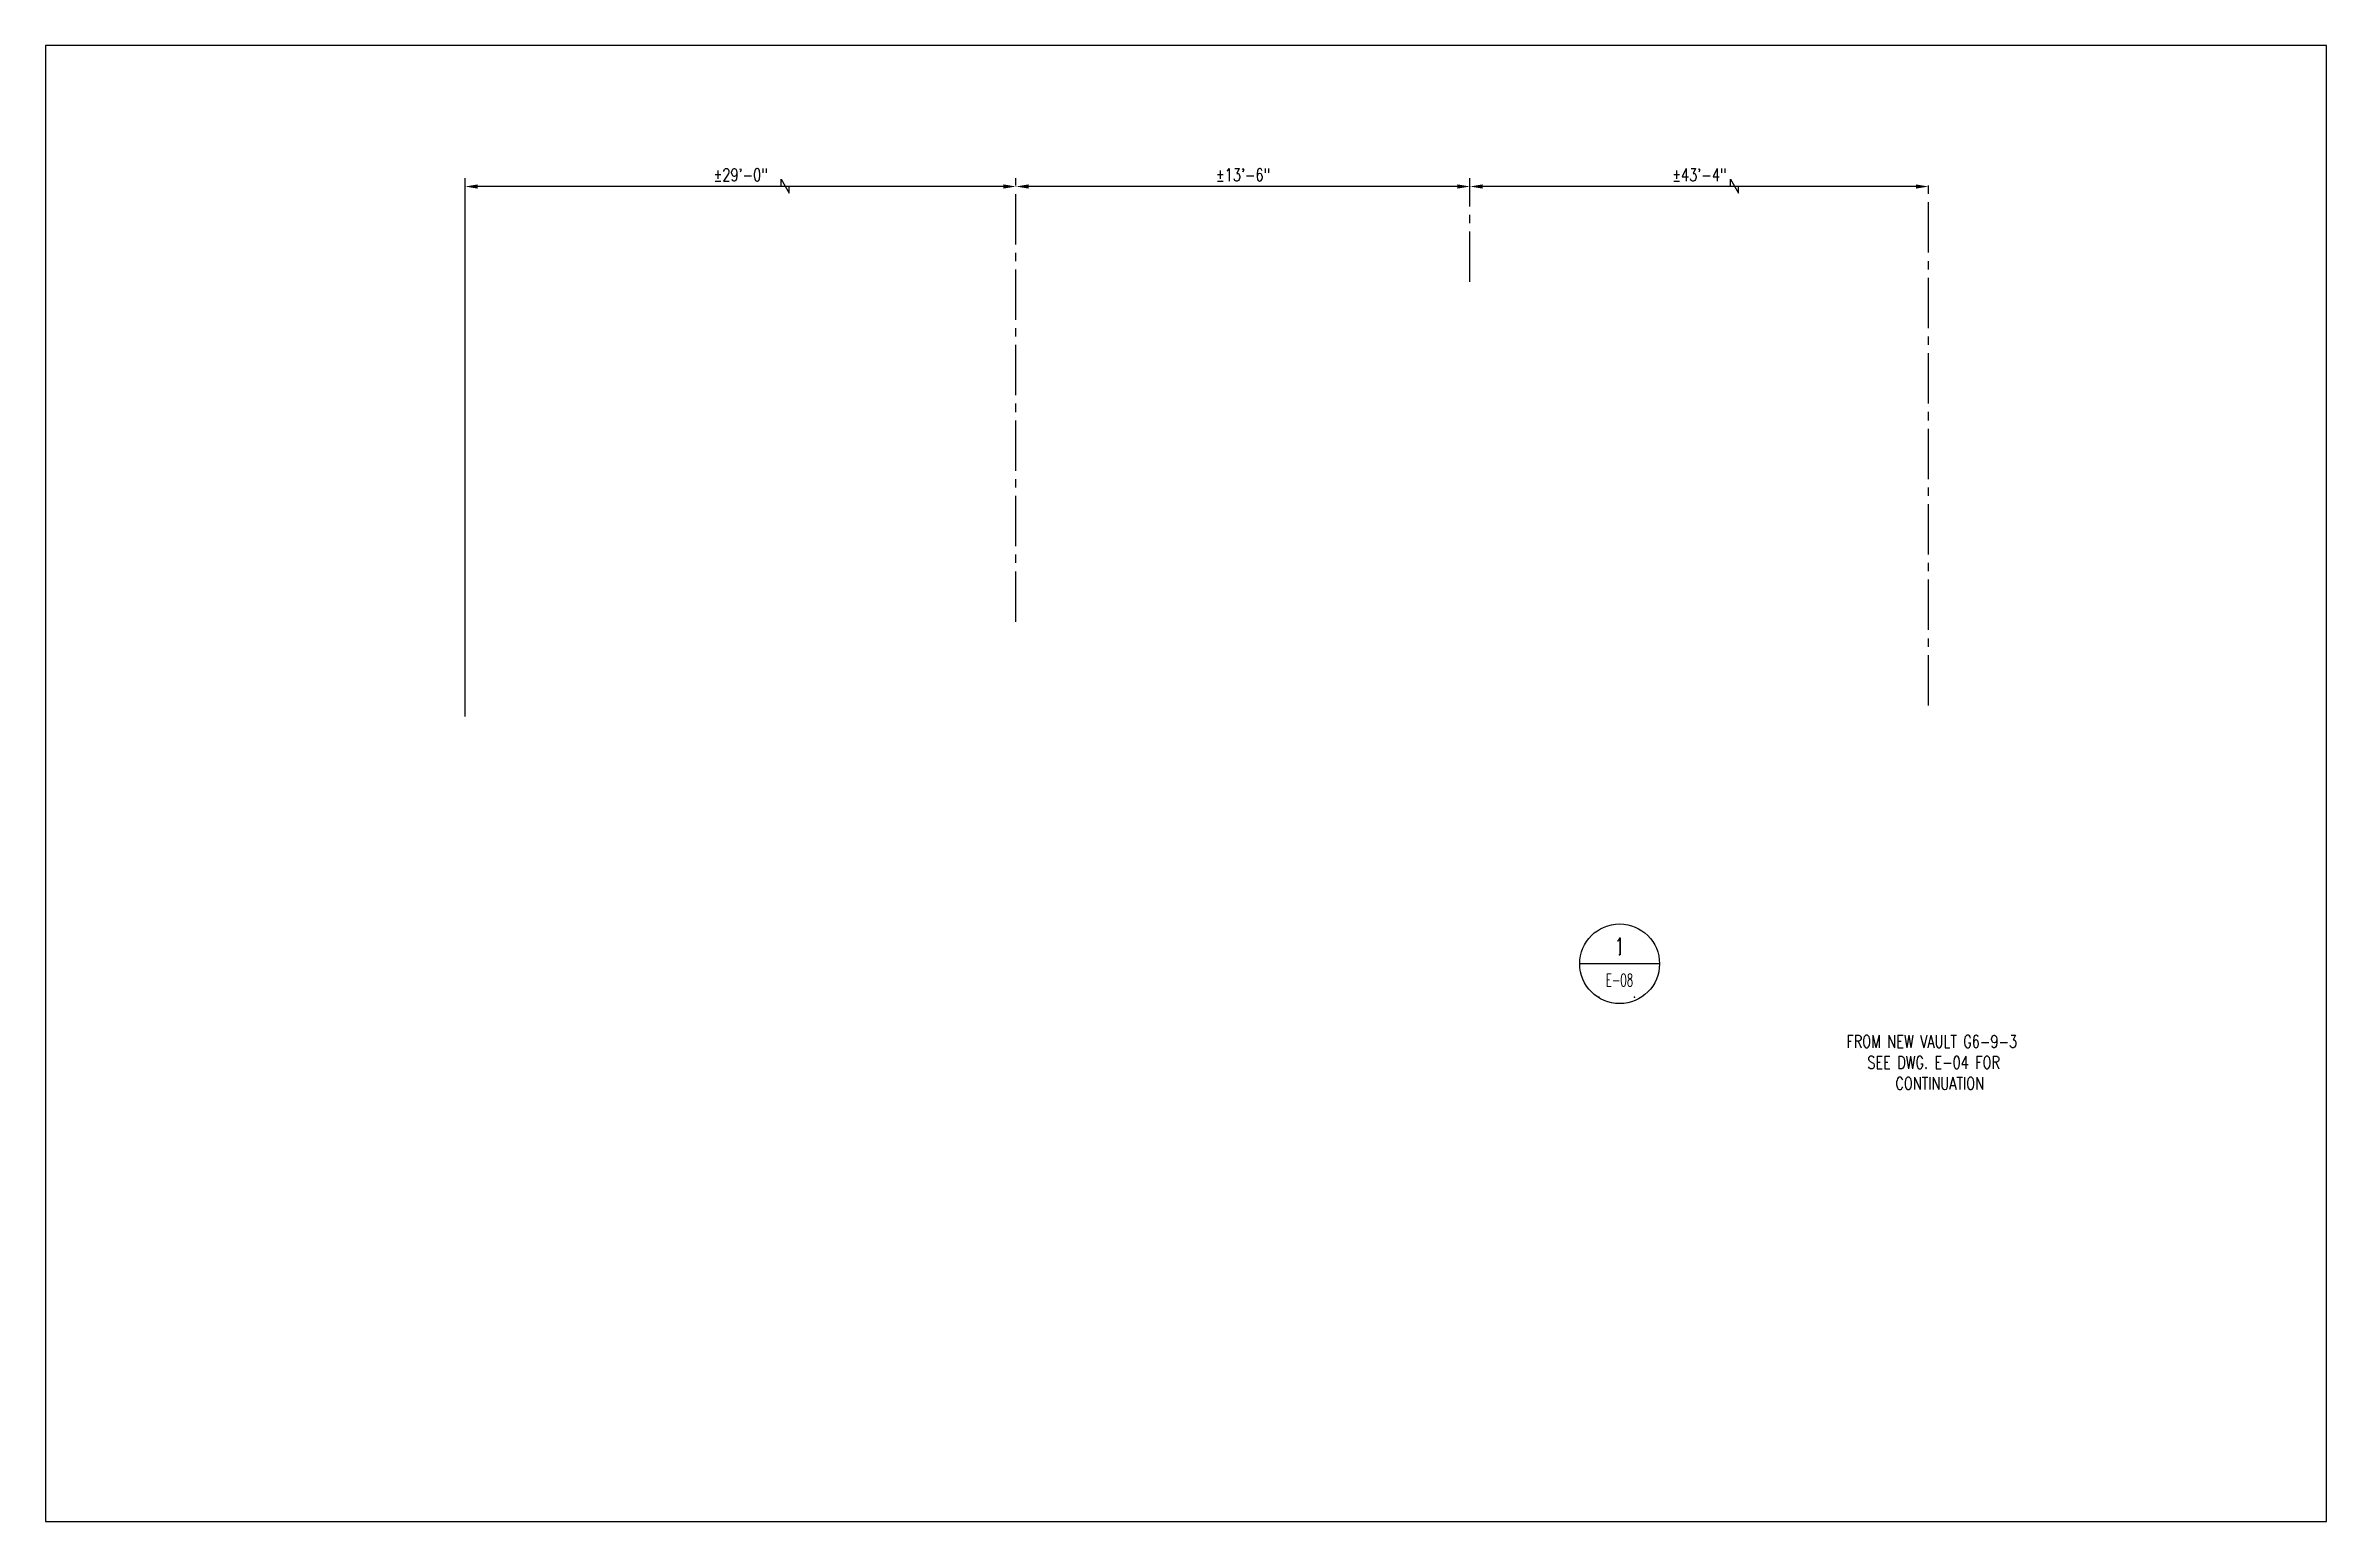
# Model space of a CAD drawing. Header units: inches. Extents: x -1483 to -667, y -149 to 379.
import ezdxf
from ezdxf.enums import TextEntityAlignment as Align

# ---------------------------------------------------------------- set-up
doc = ezdxf.new("R2010")
doc.units = ezdxf.units.IN
doc.header["$LTSCALE"] = 24
doc.header["$MEASUREMENT"] = 0
doc.linetypes.add('CENTER2', pattern=[1.125, 0.75, -0.125, 0.125, -0.125])
doc.layers.get('DEFPOINTS').update_dxf_attribs({"color": 8})
doc.layers.add('E-POWR-IDEN', color=71, linetype='Continuous')
doc.layers.add('MU-DIMM', color=151, linetype='Continuous')
doc.styles.add('RomanS', font='romans.shx', dxfattribs={"width": 0.75})
doc.dimstyles.get("Standard").update_dxf_attribs({"dimtxt": 0.09375, "dimasz": 0.09375, "dimexe": 0.0625, "dimexo": 0.0625, "dimgap": 0.03125, "dimtad": 1, "dimdec": 8, "dimzin": 0, "dimdsep": 46, "dimlunit": 4, "dimtxsty": 'RomanS', "dimcen": 0.09, "dimclrd": 254, "dimclre": 254, "dimclrt": 256, "dimadec": 0, "dimazin": 0, "dimtfac": 1, "dimtdec": 8, "dimtofl": 0, "dimtmove": 0, "dimatfit": 3, "dimfxl": 1, "dimtolj": 1, "dimtzin": 0, "dimlwd": -1, "dimlwe": -1, "dimarcsym": 0})

# ---------------------------------------------------------------- blocks, each defined once
blk = doc.blocks.new('*D17')
at = {"layer": 'DEFPOINTS', "color": 0}
for p in [(-973.75, 328.95), (-973.75, 291.85, -5451.6), (-809.69, 140.29)]:
    blk.add_point(p, dxfattribs=at)
at = {"layer": 'MU-DIMM', "color": 254, "linetype": 'CENTER2'}
for p, q in [((-973.75, 294.85), (-973.75, 331.95)), ((-809.69, 143.29), (-809.69, 331.95))]:
    blk.add_line(p, q, dxfattribs=at)
at = {"layer": 'MU-DIMM', "color": 254, "linetype": 'Continuous'}
blk.add_line((-814.19, 328.95), (-969.25, 328.95), dxfattribs=at)
at = {"layer": 'MU-DIMM', "color": 254}
for points in [[(-969.25, 329.7), (-969.25, 328.2), (-973.75, 328.95)], [(-814.19, 329.7), (-814.19, 328.2), (-809.69, 328.95)]]:
    blk.add_solid(points, dxfattribs=at)
at = {"layer": 'MU-DIMM', "insert": (-891.72, 333.12), "char_height": 4.5, "attachment_point": 5, "style": 'RomanS'}
blk.add_mtext('\\A1;%%P43\'-4"', dxfattribs=at)
blk = doc.blocks.new('*D18')
at = {"layer": 'DEFPOINTS', "color": 0}
for p in [(-1136.2, 328.95), (-973.75, 328.95), (-1136.2, 170.26, -5451.6)]:
    blk.add_point(p, dxfattribs=at)
at = {"layer": 'MU-DIMM', "color": 254, "linetype": 'CENTER2'}
blk.add_line((-1136.2, 173.26), (-1136.2, 331.95), dxfattribs=at)
at = {"layer": 'MU-DIMM', "color": 254}
blk.add_line((-978.25, 328.95), (-1131.7, 328.95), dxfattribs=at)
for points in [[(-1131.7, 329.7), (-1131.7, 328.2), (-1136.2, 328.95)], [(-978.25, 329.7), (-978.25, 328.2), (-973.75, 328.95)]]:
    blk.add_solid(points, dxfattribs=at)
at = {"layer": 'MU-DIMM', "insert": (-1054.98, 333.12), "char_height": 4.5, "attachment_point": 5, "style": 'RomanS'}
blk.add_mtext('\\A1;%%P13\'-6"', dxfattribs=at)
blk = doc.blocks.new('*D19')
at = {"layer": 'DEFPOINTS', "color": 0}
for p in [(-1333.25, 328.95), (-1136.2, 328.95), (-1333.25, 136.29)]:
    blk.add_point(p, dxfattribs=at)
at = {"layer": 'MU-DIMM', "color": 254}
for p, q in [((-1333.25, 139.29), (-1333.25, 331.95)), ((-1140.7, 328.95), (-1328.75, 328.95))]:
    blk.add_line(p, q, dxfattribs=at)
for points in [[(-1328.75, 329.7), (-1328.75, 328.2), (-1333.25, 328.95)], [(-1140.7, 329.7), (-1140.7, 328.2), (-1136.2, 328.95)]]:
    blk.add_solid(points, dxfattribs=at)
at = {"layer": 'MU-DIMM', "insert": (-1234.72, 333.12), "char_height": 4.5, "attachment_point": 5, "style": 'RomanS'}
blk.add_mtext('\\A1;%%P29\'-0"', dxfattribs=at)
blk = doc.blocks.new('DTLBUBB_SINGLE')
at = {"linetype": 'Continuous'}
blk.add_line((14.26, 0), (-14.26, 0), dxfattribs=at)
blk.add_circle((0, 0), 14.26, dxfattribs=at)
at = {"color": 250}
for p in [(0, 3.22), (-7.41, -12), (5.27, -12)]:
    blk.add_point(p, dxfattribs=at)
at = {"style": 'RomanS'}
for tag, height, width, p in [('DTL#', 6, 0.7, (0, 3.22)), ('WHERE_DRAWN', 4.5, 0.6, (-0.05, -8.1))]:
    blk.add_attdef(tag, text='', height=height, dxfattribs=dict(at, width=width)).set_placement(p, align=Align.CENTER)

msp = doc.modelspace()

# ---------------------------------------------------------------- linework, layer by layer
at = {"layer": 'DEFPOINTS'}
msp.add_lwpolyline([(-1483.35185512, -148.64011695), (-667.35185512, -148.64011695), (-667.35185512, 379.35988305), (-1483.35185512, 379.35988305)], close=True, dxfattribs=at)
at = {"layer": 'MU-DIMM', "color": 254}
for points in [[(-1220.18695797, 328.94571833), (-1220.18695797, 331.63006411), (-1217.30643019, 326.52091863), (-1217.30643019, 328.94571833)], [(-880.55995516, 328.94571833), (-880.55995516, 331.63006411), (-877.67942737, 326.52091863), (-877.67942737, 328.94571833)]]:
    msp.add_lwpolyline(points, dxfattribs=at)

# ---------------------------------------------------------------- block references
at = {"layer": 'E-POWR-IDEN'}
msp.add_blockref('DTLBUBB_SINGLE', (-920.20874552, 50.8720686), dxfattribs=at).add_auto_attribs({'DTL#': '1', 'WHERE_DRAWN': 'E-08'})

# ---------------------------------------------------------------- texts
at = {"layer": 'E-POWR-IDEN', "insert": (-839.60447345, 25.32332144), "char_height": 4.5, "width": 70.2029313251, "attachment_point": 1, "style": 'RomanS'}
msp.add_mtext('\\pi0.54789;FROM NEW VAULT G6-9-3 \\P\\pi8.0211;SEE DWG. E-04 FOR \\P\\pi18.066;CONTINUATION', dxfattribs=at)

# ---------------------------------------------------------------- dimensions: what is measured, and where the dimension line sits
at = {"layer": 'MU-DIMM'}
for base, p1, p2, text, picture, middle in [((-1333.24601925, 328.94571833), (-1136.20344787, 328.94571833), (-1333.24601925, 136.29197358), '%%P29\'-0"', '*D19', (-1234.72473356, 333.12428976)), ((-1136.20344787, 328.94571833), (-973.75037812, 328.94571833), (-1136.20344787, 170.26374692, -5451.6), '%%P13\'-6"', '*D18', (-1054.976913, 333.12428976)), ((-973.75037812, 328.94571833), (-809.69243854, 140.29197358), (-973.75037812, 291.84566345, -5451.6), '%%P43\'-4"', '*D17', (-891.72140833, 333.12428976))]:
    dim = msp.add_linear_dim(base=base, p1=p1, p2=p2, text=text, dimstyle='Standard', override={"dimscale": 48}, dxfattribs=at)
    dim.commit()
    dim.dimension.update_dxf_attribs({"geometry": picture, "text_midpoint": middle})

doc.saveas('drawing.dxf')
